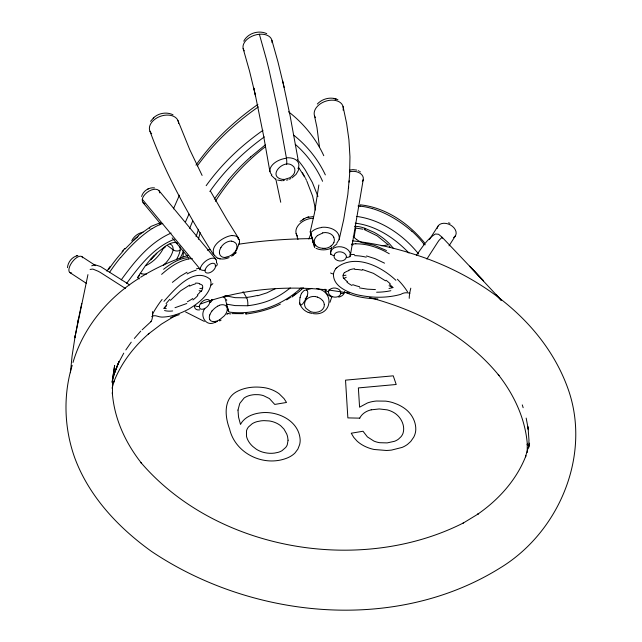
<?xml version="1.0" encoding="UTF-8"?>
<svg xmlns="http://www.w3.org/2000/svg" width="642" height="642" viewBox="0 0 642 642"><rect width="100%" height="100%" fill="white"/><g stroke="black" fill="none" stroke-linecap="round" stroke-linejoin="round"><path stroke-width="0.96" d="M219.412 252.731L219.412 252.065A11.749 6.885 -37.9 0 1 219.949 249.513L220.968 247.499M527.202 452.506L527.259 443.895L527.395 445.131C525.557 419.186 514.186 394.806 498.216 374.551L498.962 375.474C466.437 335.517 418.809 310.559 369.607 297.599M315.294 210.038L315.342 206.17M180.177 249.882L180.201 249.16A22.759 10.152 -52.9 0 0 179.688 246.071M139.587 274.503C140.125 276.188 136.144 277.344 138.833 278.692A45.06 20.111 -52.9 0 0 139.162 278.957M528.599 448.028L528.984 440.34L527.997 426.842L528.374 429.699L526.167 418.094M70.427 372.769L72.081 355.925L75.291 335.325M336.873 243.037L339.177 239.474L343.727 219.436L347.836 194.462L349.617 174.768L349.962 156.873L348.919 139.707L346.608 123.392L343.061 106.556M67.474 267.642C67.9 262.04 72.289 256.575 77.907 255.564M183.01 256.808L183.508 251.816M348.526 188.299L348.654 186.991M349.079 182.184L349.208 180.827M335.894 268.581A21.82 15.809 5.4 0 0 333.471 273.957C332.885 285.899 346.832 291.998 356.551 294.63C370.98 297.944 386.38 298.361 400.72 294.373C403.81 292.487 406.611 292.439 409.869 293.233M318.865 184.976L314.516 212.943L310.222 231.826L311.876 237.861M112.093 381.966L114.661 365.378L112.551 379.486L112.446 393.835L112.326 392.655C114.172 418.608 125.551 442.988 141.521 463.243L140.871 462.505C216.763 551.013 360.539 575.112 463.532 522.885M528.976 446.993L529.578 443.084L525.461 456.823L525.95 455.724C516.585 479.943 498.569 499.853 477.367 514.451L478.258 513.913L462.713 523.382M284.286 179.327A8.635 5.585 -17.6 0 1 282.175 179.335C267.144 176.349 283.21 159.023 292.006 165.267C296.331 167.498 295.472 173.781 291.805 176.245C289.991 178.853 285.401 178.059 284.077 180.217C283.892 180.924 283.347 180.763 283.066 180.065M331.489 247.298L330.614 252.458A9.991 7.062 7 0 0 330.686 254.513M349.497 171.799A9.999 7.006 1.9 0 1 363.26 179.399L350.372 255.388A9.991 7.062 7 0 1 349.874 256.856M354.167 236.914L355.716 227.886M300.055 297.535L299.926 298.297A12.551 5.513 -80.3 0 0 299.726 303A3.314 1.533 -79.8 0 0 300.641 305.078A4.165 1.934 -80.6 0 0 301.01 305.111L302.791 303.827L305.52 299.694M78.348 319.411L74.841 337.78L87.946 274.615M210.407 279.92A21.82 12.567 -39.2 0 1 210.897 285.048C208.177 295.898 198.322 303.201 189.286 308.81C180.892 313.352 171.607 316.923 161.961 317.108C158.02 317.188 155.163 314.195 151.681 316.642M77.826 322.067L81.727 303.441M112.085 382.367L114.485 373.106L118.152 363.637L119.083 361.39L113.578 375.426L118.152 363.637L123.754 353.14M198.37 239.289L200.2 232.661M339.177 239.474C340.509 230.237 328.889 226.305 321.441 227.38M298.915 168.212L298.249 170.603L296.034 174.399L292.014 177.858M410.8 288.17L410.134 290.995A34.853 7.231 -69.6 0 0 409.299 296.443L409.227 298.345M72.193 365.338C62.988 395.303 64.168 428.391 74.761 457.882C89.029 496.523 118.497 527.748 151.504 551.414C251.873 618.832 395.031 633.349 499.998 568.042C558.676 532.531 591.105 456.261 568.579 390.36C545.764 324.547 485.328 278.612 421.136 256.583L420.622 256.415C398.554 248.863 375.722 243.342 352.506 240.854M73.019 362.457C83.251 327.139 108.522 297.318 139.458 278.026M209.573 315.631L209.79 314.885M112.053 388.233L114.244 380.907L113.762 382.062C121.153 363.083 133.833 346.616 149.185 333.358L148.246 334.121L161.479 324.082L176.221 315.118M141.601 196.484C143.038 191.059 148.896 187.087 154.473 187.889M236.497 249.064L236.898 247.274A12.647 7.865 -32.3 0 0 235.542 242.989L233.455 241.617L231.61 241.248M196.067 236.649L198.571 229.266M330.012 302.27L331.569 297.487M307.157 296.211C307.646 294.349 308.585 290.995 306.394 289.967A23.834 9.534 -78.2 0 0 303.674 290.866L301.563 293.258M333.888 242.363L334.121 241.665A11.749 8.506 3.5 0 0 334.305 239.145L333.752 237.283M311.081 233.327L308.842 238.993M173.444 208.851L179.431 195.184M189.631 228.383L192.648 221.137M306.876 296.965L306.073 298.666M185.586 221.667L188.997 214.107M131.754 240.854C133.769 236.304 138.279 233.166 143.062 232.107M204.846 308.505C199.453 315.423 205.649 326.65 214.348 322.637M243.775 41.184C247.772 33.159 258.758 29.869 266.743 33.665M236.994 249.112L239.418 242.644A4.165 1.886 -79.8 0 0 239.49 241.857M236.834 249.425L235.975 251.158M235.421 252.226L234.539 253.783M137.581 277.529L145.156 266.061A47.612 21.25 -52.9 0 1 158.341 251.808L165.315 246.351A22.759 10.152 -52.9 0 1 177.521 243.27M176.446 259.729L178.436 255.789A22.013 9.823 -52.9 0 0 179.768 251.921L180.041 250.773A15.809 7.054 -52.9 0 0 180.113 250.404L180.169 250.131A5 3.563 7 0 1 173.115 249.794L167.45 245.501M179.945 258.373L181.293 255.965A17.799 7.945 -52.9 0 0 182.063 254.336L182.28 253.831A24.252 10.826 -52.9 0 0 183.355 250.878M166.382 305.889L164.023 308.312L166.912 304.485M426.874 259.063L437.916 241.938A76.815 15.938 -69.6 0 1 439.056 240.309L442.145 237.251L483.506 280.835L469.856 266.35M429.49 239.466L438.021 226.096M449.023 245.846L455.395 235.871M150.91 321.746L151.865 319.78A34.853 21.042 52.8 0 0 152.7 314.315L152.483 311.571M214.276 199.108L228.536 179.808M126.498 283.563C139.242 266.31 153.631 247.403 174.223 239.322M215.391 201.331C228.608 180.362 245.685 161.953 265.274 146.801M121.258 279.848C134.539 261.535 149.835 242.307 171.117 233.078M226.947 314.572L227.822 313.28M106.877 271.157L110.023 266.574M125.84 349.938L131.233 342.162M416.369 255.235C422.075 247.74 427.091 238.88 435.42 233.993L438.534 234.25L441.584 236.81M209.822 191.509C224.612 170.282 243.39 152.026 264.327 136.915M195.979 165.13C212.654 141.296 234.153 121.113 257.883 104.413M206.162 185.69C221.618 164.039 241.248 145.582 262.971 130.318M197.383 165.845C213.979 142.765 235.036 123.128 258.317 106.917M150.549 121.362L153.751 117.646L153.278 118.088C158.253 113.072 166.695 111.588 173.035 114.822M163.975 301.315C173.749 290.425 193.475 266.197 209.838 279.037A16.323 9.317 -40.5 0 1 210.351 279.952M211.836 311.097L212.414 310.367M156.776 253.165L156.327 253.71M120.688 257.594C129.941 246.705 140.1 236.312 152.186 228.536M156.102 253.975L150.645 259.809M134.347 338.438L140.767 331.087M234.178 252.844L235.237 251.512A10.665 6.572 -32.8 0 0 236.457 249.072M123.609 250.557L118.377 256.535A76.96 34.347 -52.9 0 0 108.562 269.584M170.483 300.32L180.619 290.802L189.631 285.112M336.914 243.872L332.813 247.379M122.092 251.439L124.821 248.47M124.949 249.112L132.637 241.392M164.866 263.966L163.566 265.274M317.325 104.028C322.372 98.547 331.16 96.38 337.949 99.767M142.139 329.811L151.071 321.538M300.071 221.41L306.065 217.71L313.272 216.523M336.889 267.529C355.467 253.309 381.204 266.39 395.889 280.297M133.889 240.228L137.685 236.866M161.607 274.375C169.327 267.521 178.155 261.133 188.451 259.007M301.178 287.825C282.103 305.632 255.227 315.495 229.138 312.076M250.645 156.945L265.266 144.907M299.22 291.532L303.457 287.817M301.483 288.964L302.559 288.033M172.377 282.376L180.185 276.293L187.055 272.208M138.166 235.662L151.095 226.377L160.46 222.678M330.959 245.99L331.609 245.469A12.399 8.964 3.3 0 0 333.904 242.371M289.237 288.691C280.971 295.336 271.454 300.52 261.15 303.16A66.993 45.686 -18.9 0 1 247.932 305.72L247.756 305.752A5 1.22 84.5 0 0 246.705 297.856L243.029 291.677M163.606 269.287C170.997 263.533 179.511 258.092 189.117 257.522M291.909 297.11L298.771 291.901M317.421 235.558L322.749 232.99M211.491 300.416L212.671 299.565M295.89 293.514L292.319 296.139M231.642 256.246L234.202 254.264A8.972 3.515 -81.3 0 0 234.547 253.855M302.422 219.66L304.091 218.553M290.465 297.415L286.621 299.886M219.436 319.901L224.275 315.88A12.647 7.865 -32.3 0 0 227.148 310.551L227.244 308.834A10.665 6.621 -33 0 0 226.666 306.836L225.96 305.945A8.868 5.65 -36.5 0 0 219.452 305.231M219.684 320.96L221.081 320.101M233.495 254.97L232.717 255.083M90.121 269.423L92.857 269.078L98.074 271.205A76.815 46.384 52.8 0 1 100.449 272.513L125.503 288.507M140.622 277.256C155.468 267.987 171.518 260.764 188.138 255.323M275.498 288.619L266.887 292.848L257.635 295.802M217.389 321.353L216.563 321.762M91.718 265.812L95.096 264.825L100.489 266.518L129.636 284.887M148.519 188.748L147.548 189.238M217.694 306.098L219.452 305.351M306.394 289.967L311.795 288.41M289.438 179.214L290.77 178.58M186.774 303.53L174.993 307.719M280.418 304.059C269.696 309.468 257.923 312.502 246.047 314.026M216.009 322.011L215.455 322.244M229.082 257.594C224.973 259.416 219.861 259.785 215.977 257.201M179.319 314.636L170.66 317.573M159.352 224.796L160.524 224.363M331.112 248.277C326.377 250.276 320.783 250.532 316.057 248.35M215.182 322.348L214.621 322.549M200.834 303.899C240.894 289.085 284.478 285.489 326.786 289.847M308.858 216.94L306.82 217.558L308.28 217.116M286.613 180.185L288.049 179.752M389.638 284.302L392.96 287.6L388.988 288.475M349.762 170.146L352.875 169.608L356.759 170.09M207.374 250.187L210.255 249.521M371.228 409.821L379.286 408.954L387.086 409.845A18.714 12.88 8.8 0 1 391.989 411.594A19.806 13.634 8.8 0 1 396.21 414.202C401.651 418.544 405.166 426.224 403.072 433.109A22.47 15.472 8.8 0 1 401.033 436.704L398.522 439.096A19.629 13.514 8.8 0 1 394.493 441.295L387.182 442.9L379.759 442.707A17.976 12.375 8.8 0 1 373.869 441.054L367.401 436.889L363.019 431.247L351.238 433.214L353.758 437.403L357.04 441.062A29.034 19.99 8.8 0 0 363.388 445.564A30.487 20.993 8.8 0 0 365.884 446.8A29.227 20.127 8.8 0 0 374.085 449.48L386.356 450.475A45.911 31.61 8.8 0 0 391.668 450.05L402.101 447.418A30.166 20.777 8.8 0 0 407.501 444.392L410.744 441.463L413.713 437.202A36.763 25.311 8.8 0 0 415.783 429.779C416.016 422.974 412.966 416.273 408.208 411.498A30.985 21.338 8.8 0 0 402.662 407.116L401.378 406.346A34.106 23.481 8.8 0 0 397.27 404.283L393.016 402.695A28.473 19.605 8.8 0 0 385.649 401.13L376.364 401.025A29.845 20.544 8.8 0 0 367.368 402.999L359.584 407.197L358.364 387.92L396.21 384.494L393.241 375.827L345.524 380.152L347.86 417.894L359.777 418.151M226.915 257.089L225.246 257.314M196.484 268.773L197.102 268.661A36.096 20.905 -48.6 0 1 200.424 268.404M76.655 255.797L77.217 255.701M238.551 244.241C263.019 240.541 287.768 238.808 312.51 238.607M324.996 248.277L323.022 248.382M232.147 235.47C223.697 236.28 208.522 246.48 214.621 255.733M247.603 305.761L235.092 305.592L226.401 304.099M246.705 297.824L235.157 297.671L224.844 295.625M243.414 313.665L232.067 313.601M353.622 254.481L354.432 254.465M355.869 243.832C367.681 243.679 379.181 247.844 389.277 253.75M375.418 289.558L367.505 289.173L359.44 287.889M377.873 298.931C367.192 298.578 356.334 297.11 346.471 292.8M282.223 180.763L277.609 180.081M355.909 228.095L362.971 229.194M166.27 308.658L163.967 308.353M355.235 223.167C376.084 225.647 394.75 238.158 408.97 253.044M360.331 204.83C385.754 207.518 408.649 223.264 424.482 242.756M360.595 206.234L362.313 206.411A47.091 33.561 26.3 0 1 372.392 208.666M356.639 216.41C381.212 219.733 403.337 234.972 418.624 253.999M313.208 313.617C331.85 316.514 335.252 291.027 316.394 288.547M361.414 242.524L374.302 245.252L386.476 250.524M227.14 313.432L230.751 313.914M328.688 289.999L349.304 293.105M315.551 296.636L317.445 297.061M312.245 313.473L310.062 312.951M141.77 273.797L142.075 273.861A49.771 22.213 -52.9 0 0 144.314 274.118A45.847 20.456 -52.9 0 0 146.561 274.014M223.111 296.861L224.917 297.719L227.132 305.825M362.297 269.463L373.419 273.332L385.505 280.835M366.486 255.949L375.016 258.638L384.526 263.156M217.895 258.245L220.126 258.87M215.985 256.327L214.934 255.909M372.408 208.586C387.006 213.08 400.295 221.257 411.787 231.224M309.757 312.863L308.288 312.317M392.888 287.576L389.06 285.714M354.512 226.297A22.759 16.122 26.3 0 1 364.857 228.295L373.973 232.268A47.612 33.737 26.3 0 1 389.598 243.92L393.65 248.606M448.589 222.79L450.002 223.328M364.744 229.796L377.111 235.799L387.632 244.273M424.025 244.145L425.309 244.795M361.783 242.451L360.002 241.609A17.069 12.094 26.3 0 1 358.308 240.654L356.735 239.602M204.341 321.425L185.586 311.948M358.284 170.66L358.974 171.005M314.909 244.594C312.004 241.352 315.037 249.289 314.781 246.961M81.711 256.527L95.634 265.644M70.002 272.649L86.269 283.291M275.322 179.118L271.261 175.29M359.737 171.462L360.355 171.912M288.547 111.78C303.554 123.36 315.872 138.447 323.777 155.701M293.41 134.932C306.932 145.582 318.055 159.288 325.35 174.897M295.288 144.33C306.916 154.497 316.257 167.209 322.581 181.285M469.551 266.197L501.169 300.079M442.145 237.251L442.426 238.23M501.025 300.047L496.459 294.935L500.985 299.991M389.124 245.87L390.521 247.507M158.895 190.522L215.921 259.424M142.404 199.413L200.015 269.006A3.748 2.584 8.7 0 0 205.167 270.105A6.235 3.459 -42 0 1 211.122 263.621A6.235 3.459 -42 0 1 215.327 266.438M143.126 202.784L160.701 224.018M172.144 237.845L187.721 256.664M315.72 245.453L314.909 244.297A10.665 7.632 -3 0 1 314.251 242.018L314.371 240.26A12.647 9.068 -3.8 0 1 317.461 235.59M322.541 300.384L323.014 301.026A12.399 8.98 3.3 0 1 324.258 304.517M238.383 237.989L226.642 219.115L210.696 191.573M298.891 167.811L304.38 176.638M213.417 254.529C188.652 215.447 165.845 174.793 149.963 131.201M302.462 172.754L305.175 177.706M202.11 175.435L189.703 149.514L177.962 120.608M305.592 178.548L306.427 180.225M306.82 181.076L312.59 196.091L315.495 209.164M310.23 231.842L313.609 242.17M209.806 319.612L209.364 318.071A11.749 6.885 -37.8 0 1 209.549 315.639M228.729 311.659L227.549 308.216M227.461 307.951L226.923 306.37M317.967 196.452L312.365 182.489L305.263 169.953A197.937 134.989 -18.9 0 0 297.342 159.497M226.578 305.327L226.329 304.589M522.275 404.893L523.158 407.71M296.123 233.383L297.952 239.498M243.117 48.479L249.497 70.957L255.532 95.786L253.742 87.994L254.088 89.463M228.704 311.571L227.364 306.78M271.927 40.358L277.946 61.825L284.157 87.44M313.737 242.62L314.123 244.08M314.387 115.391L316.979 127.565L319.555 147.596M314.371 245.075L314.7 246.52M282.673 80.916L290.152 115.977L298.057 159.441M255.203 94.358L263.469 135.125L269.889 171.566M275.779 178.837L280.739 202.262M324.266 304.517L324.282 305.239A11.749 8.506 3.5 0 1 323.68 307.711L322.589 309.396A9.068 6.292 0.4 0 1 310.559 311.659L306.13 308.465A12.647 9.068 -3.8 0 1 304.581 303.538L304.99 301.788A10.665 7.68 -3.1 0 1 306.314 299.597L307.494 298.554A8.868 6.661 -1 0 1 315.583 296.54M351.343 244.217A36.843 28.609 14.8 0 1 355.845 243.751M351.872 244.915A32.694 25.327 14.1 0 1 353.076 244.69M345.966 275.177A5.008 3.443 8.8 0 1 343.085 275.322M344.401 272.561A11.532 8.362 9.2 0 0 343.125 275.33A11.532 8.346 9.9 0 0 343.518 278.363M344.569 272.673A14.814 10.778 10.1 0 1 348.991 270.563M348.734 270.162A20.913 15.978 15.7 0 1 354.665 268.733M354.793 269.407A24.982 19.284 16 0 1 362.144 270.234M386.075 280.265A56.881 47.693 19.5 0 1 390.248 283.812M390.85 290.698A60.484 36.594 17.7 0 1 376.605 292.222M359.568 286.693A24.982 14.638 15.3 0 1 352.683 284.607M352.065 285.521A20.913 14.204 14.8 0 1 346.897 282.063M347.442 281.653A14.814 9.927 15.5 0 1 343.879 278.275M346.223 277.288A4.992 3.049 -26 0 1 343.55 278.355M397.366 279.214A68.028 55.718 23.3 0 1 407.55 291.837M333.415 273.957A5 3.443 8.9 0 1 330.622 272.978M349.858 254.818A36.096 28.031 14.8 0 1 353.606 254.433M354.577 255.628A41.826 33.199 16 0 1 366.197 257.185M335.91 268.589A16.323 11.885 7 0 1 336.906 267.537M363.252 179.399A10.023 7.046 3.6 0 1 362.345 181.59M334.105 255.644A3.748 2.576 9 0 1 330.614 252.458A9.983 7.054 9.5 0 1 341.392 246.865A9.983 7.054 9.5 0 1 350.355 255.38A3.748 2.576 8.9 0 1 346.255 257.322A6.187 4.478 4.5 0 1 339.345 260.949A6.187 4.478 4.5 0 1 334.089 255.636A6.235 4.518 9.4 0 1 340.766 251.889A6.235 4.518 9.4 0 1 346.407 257.346M188.483 258.911A36.843 21.338 -48.6 0 1 192.351 258.678M202.687 288.041A5.008 3.443 8.8 0 1 199.887 288.41M201.468 291.227A11.532 6.348 -42.2 0 0 202.615 288.073A11.532 6.404 -41.9 0 0 202.431 285.417A14.814 8.185 -42.6 0 0 199.453 284.029M195.529 283.146A20.913 11.749 -48.4 0 1 199.686 283.668M189.607 286.172A24.982 14.196 -49.1 0 1 195.28 283.965M166.085 303.634A56.881 35.711 -55.7 0 1 169.785 299.341M172.666 310.945A60.484 23.2 -42.6 0 1 164.569 310.527M192.801 298.506A24.982 9.478 -40 0 1 187.328 301.78M197.848 295.569A20.913 9.967 -43.5 0 1 192.929 299.942M200.802 291.123A14.814 6.869 -43.6 0 1 197.327 294.983M201.484 291.227A4.992 2.014 30.9 0 1 199.124 290.617M152.403 314.283A68.028 40.045 -56.6 0 1 162.097 299.429M212.879 283.571A5 3.443 8.7 0 1 210.865 285.064M187.111 273.933A41.826 24.781 -50.4 0 1 196.155 270.194M71.631 272.962A9.967 4.446 -52.9 0 1 72.048 262.249A9.967 4.446 -52.9 0 1 82.641 257.787M257.578 295.4A61.776 41.393 -18.5 0 1 246.745 297.415M245.565 313.874A5 1.228 84.9 0 1 245.372 313.617M246.672 312.518A5 1.228 84.9 0 1 246.255 313.834M228.544 179.816A199.036 135.743 -18.9 0 1 250.629 156.937M290.24 287.905A102.712 70.05 -18.9 0 1 289.253 288.707M244.281 50.878A14.951 9.654 -17.6 0 1 245.814 40.607A14.951 9.654 -17.6 0 1 259.376 34.251M272.023 42.653A14.951 9.646 -17.6 0 0 259.376 34.259L266.278 58.887A279.406 68.887 84.8 0 1 269.134 70.323L277.312 107.936L286.42 158.084A6.011 1.485 84.8 0 1 286.629 164.224M271.855 174.744A15.039 8.932 -17.1 0 1 272.36 164.962A15.039 8.932 -17.1 0 1 286.38 158.253M286.476 157.828A15.039 9.381 -16.9 0 1 297.976 168.621M437.258 228.408A9.967 7.062 26.3 0 1 450.483 224.997A9.967 7.062 26.3 0 1 453.605 237.588M365.017 229.507A5 0.522 -69.7 0 1 364.905 229.659M364.632 229.587A5 0.522 -69.7 0 1 364.865 228.279M388.675 244.706A49.771 35.27 26.3 0 1 385.994 245.236A45.847 32.485 26.3 0 1 381.268 245.734M356.743 239.594A20.793 14.734 26.3 0 1 353.236 236.609M358.059 205.946A40.31 28.681 26.4 0 1 360.539 206.01M411.891 231.144A82.633 58.92 26.3 0 1 424.418 244.722M358.364 206.676A35.037 24.829 26.3 0 1 358.998 206.636M325.053 289.333A3.748 2.576 8.6 0 0 328.511 291.749A6.187 4.478 4.5 0 1 335.493 288.081A6.187 4.478 4.5 0 1 340.725 293.45A6.235 4.518 9.4 0 1 334.113 297.102A6.235 4.518 9.4 0 1 328.471 291.741M340.661 293.442A3.748 2.576 8.7 0 0 344.73 291.725A9.983 7.415 9.6 0 1 338.751 297.158M332.219 296.973A9.983 7.415 9.6 0 1 324.988 289.197M216.643 262.787A3.748 2.584 8.7 0 1 215.471 266.39M215.576 266.35A6.187 3.595 -38.5 0 1 209.765 272.681A6.187 3.595 -38.5 0 1 204.959 270.186M199.831 269.897A9.991 5.489 -39.3 0 1 199.895 269.054M200.111 268.974A9.983 5.345 -41.1 0 1 209.629 258.83A9.983 5.345 -41.1 0 1 216.49 262.666M144.755 203.835A10.023 5.674 -36.7 0 1 142.372 199.421M142.243 199.461A9.999 5.738 -35.4 0 1 151.4 189.992A9.999 5.738 -35.4 0 1 159.778 192.913M211.523 299.613A3.748 2.576 8.9 0 1 209.878 302.502M199.373 306.306A6.187 3.595 -38.5 0 1 205.191 299.902A6.187 3.595 -38.5 0 1 209.99 302.462M209.741 302.551A6.235 3.459 -42 0 1 203.763 308.922A6.235 3.459 -42 0 1 199.534 306.242M199.582 306.226A3.748 2.576 8.9 0 1 195.112 305.704M199.702 309.861A9.983 5.698 -43.1 0 1 194.438 305.921M141.762 273.813A39.467 17.615 -52.9 0 1 140.197 273.251M164.866 263.958A20.793 9.277 -52.9 0 0 169.247 258.557L170.459 256.656A11.941 5.329 -52.9 0 0 171.518 254.625L171.968 253.574A17.27 7.704 -52.9 0 0 172.69 251.56L172.818 251.102A14.959 6.677 -52.9 0 0 173.123 249.786A17.856 7.969 -52.9 0 0 169.953 244.153M165.315 246.351A5 2.6 54.8 0 1 163.373 247.981M145.598 265.684A36.49 16.283 -52.9 0 0 148.053 264.432A27.157 12.118 -52.9 0 0 150.405 262.979A30.816 13.755 -52.9 0 0 151.689 262.08L153.96 260.283A17.069 7.616 -52.9 0 0 155.316 259.047L156.616 257.731A20.793 9.277 -52.9 0 0 160.998 252.33L162.209 250.42A11.941 5.329 -52.9 0 0 163.269 248.39M160.628 224.09A40.31 18.112 -53.1 0 1 162.755 223.56M152.17 228.648A47.091 21.25 -53.1 0 1 159.336 224.852M109.742 272.08A82.633 37.308 -53.1 0 1 120.592 257.49M149.474 228.327A44.9 20.038 -52.9 0 1 150.011 228.014M154.321 255.508A35.791 15.97 -52.9 0 1 153.671 256.23L150.942 259.031A27.205 12.142 -52.9 0 1 150.228 259.705M224.403 297.816A23.834 1.605 69.2 0 1 224.716 297.463M228.175 309.508A16.347 11.075 -42 0 1 227.878 310.287M226.746 300.424A37.621 2.167 79.9 0 1 226.546 299.541M209.862 314.877A12.399 7.279 -37.7 0 1 211.908 311.121M212.566 310.423A10.986 6.677 -36.6 0 1 217.726 306.202M219.428 319.885A9.068 5.224 -33.9 0 1 209.749 319.652M132.926 241.079A15.007 10.232 -18.9 0 1 138.399 236.104M300.103 297.551A7.247 3.009 -80 0 1 301.579 293.314M308.2 312.461A16.347 13.169 1 0 1 299.71 303.016M307.117 296.155A8.972 4.061 -85 0 1 306.868 296.853M305.712 298A37.621 19.782 -89.4 0 1 305.175 299.028M317.405 297.134A10.986 8.041 1 0 1 322.445 300.424M297.471 236.079A15.007 10.232 -18.9 0 1 298.899 224.612A15.007 10.232 -18.9 0 1 313.537 218.2M237.805 238.631A12.551 5.762 -81.5 0 1 238.856 239.338M238.872 239.273A3.314 1.533 -79.7 0 1 239.498 241.849M232.043 235.63A16.347 8.161 -32.3 0 1 238.904 239.273M236.168 252.491A37.621 12.037 -76.7 0 1 235.582 253.574M219.46 252.715A12.399 7.271 -37.7 0 0 220.431 255.54L220.832 255.973A10.986 6.46 -35.6 0 0 225.182 257.45M234.089 252.812A8.868 5.096 -33.3 0 1 226.955 256.96M220.872 247.491A9.068 5.714 -36.8 0 1 231.706 241.071M151.697 133.729A15.007 10.232 -18.9 0 1 159.986 116.459A15.007 10.232 -18.9 0 1 178.54 123.569M359.753 418.143A22.831 15.721 8.8 0 1 365.37 412.164A19.806 13.634 8.8 0 1 371.228 409.829M315.463 117.646A15.007 10.232 -18.9 0 1 326.786 100.874A15.007 10.232 -18.9 0 1 343.117 110.167M311.747 237.115A23.834 0.65 75.1 0 1 313.529 243.687M331.031 246.038A10.986 7.816 1.2 0 1 325.037 248.406M323.03 248.269A8.868 6.115 -0.1 0 1 315.76 245.437M322.685 232.813A9.068 6.781 -0.3 0 1 333.824 237.267M310.76 232.861A16.347 10.256 2.9 0 1 321.498 227.533M314.58 246.215A8.972 0.746 72 0 1 314.668 246.68M312.67 241.825A37.621 5.585 67.2 0 1 312.935 242.796M288.065 440.235L287.247 444.842A20.351 14.012 8.8 0 1 285.666 447.498L282.087 450.628A17.414 11.989 8.8 0 1 278.203 452.329L274.511 453.091A20.247 13.939 8.8 0 1 262.305 452.016A19.87 13.683 8.8 0 1 255.981 448.983L252.683 446.383A29.099 20.03 8.8 0 1 247.186 438.55A30.712 21.146 8.8 0 1 246.512 436.295L246.488 430.902A19.998 13.771 8.8 0 1 248.534 426.922L252.21 423.72A19.412 13.37 8.8 0 1 257.033 421.642L260.869 420.879A25.311 17.43 8.8 0 1 264.079 420.638L269.239 420.943A18.024 12.415 8.8 0 1 274.953 422.476L275.851 422.861A19.806 13.643 8.8 0 1 278.451 424.21A19.276 13.273 8.8 0 1 280.779 425.831L283.981 429.097L286.693 433.952A40.181 27.67 8.8 0 1 287.584 436.737L288.065 440.235M237.981 410.086L238.527 417.059L240.493 424.442C243.069 419.443 248.037 416.16 253.277 414.451A29.893 20.584 8.8 0 1 259.769 412.966C277.039 410.214 299.14 420.598 300.159 439.866A38.825 26.731 8.8 0 1 299.629 444.617L297.896 449.087L295.047 452.899A28.938 19.926 8.8 0 1 291.091 456.029A29.821 20.536 8.8 0 1 286.155 458.404C263.164 466.927 235.221 453.38 229.571 428.936C224.981 416.963 223.215 399.589 236.079 392.037C244.995 386.957 255.885 386.131 265.844 387.937A25.985 17.896 8.8 0 1 273.059 390.248A25.905 17.832 8.8 0 1 279.23 393.859L284.053 398.634L286.525 402.462L274.744 404.428L269.407 398.562L263.509 395.665A16.283 11.211 8.8 0 0 258.421 394.678L254.866 394.637A21.114 14.541 8.8 0 0 252.515 394.87A19.148 13.185 8.8 0 0 244.129 397.992L239.779 403.417L237.981 410.086M335.87 98.988L333.8 98.395L335.87 98.988"/></g></svg>
